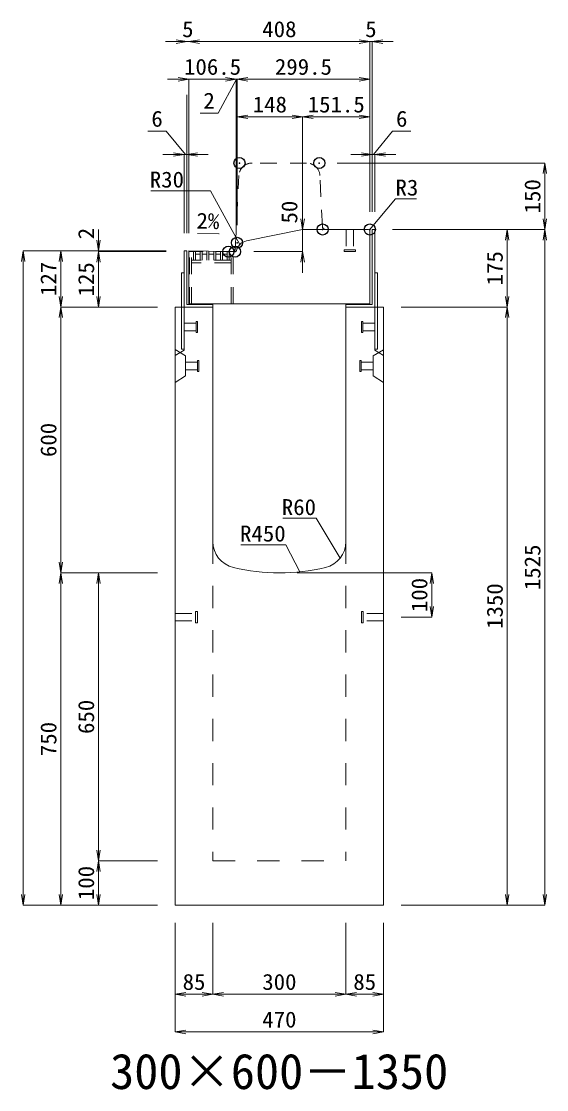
# Model space of a CAD drawing. Units: millimetres at full size. Extents: x -1809 to 57027, y -20349 to 17321.
# Drawn here: x 12318 to 13503, y -15412 to -13001 of the extents above; entities that cross this region are included whole.
import ezdxf
from ezdxf.enums import TextEntityAlignment as Align

# ---------------------------------------------------------------- set-up
doc = ezdxf.new("R2010")
doc.units = ezdxf.units.MM
doc.header["$LTSCALE"] = 50
doc.header["$PDMODE"] = 32
doc.header["$PDSIZE"] = 25
doc.linetypes.add('USER1', pattern=[2, 1, -1])
doc.linetypes.add('USER2', pattern=[1.35, 0.75, -0.6])
for name, color, linetype, lineweight in [('インサート', 3, 'USER2', 9), ('グレーチング', 7, 'USER2', 5), ('受枠', 3, 'Continuous', 5), ('寸法線', 7, 'Continuous', 13), ('引出線', 4, 'Continuous', 13), ('本体', 2, 'Continuous', 13)]:
    doc.layers.add(name, color=color, linetype=linetype, lineweight=lineweight)
doc.layers.add('作業エリア', color=11, linetype='Continuous')
doc.layers.add('文字', color=7, linetype='Continuous')
doc.styles.add('ＭＳ 明朝', font='')
doc.styles.get('ＭＳ 明朝').set_extended_font_data('MS Mincho')

# ---------------------------------------------------------------- blocks, each defined once
blk = doc.blocks.new('open_arrow')
at = {"color": 0, "linetype": 'Continuous', "lineweight": -2}
blk.add_lwpolyline([(7.5, 1.25), (0, 0), (7.5, -1.25)], dxfattribs=at)

msp = doc.modelspace()

# ---------------------------------------------------------------- linework, layer by layer
at = {"layer": 'インサート'}
for p, q in [((13050.5, -13471.05), (13050.5, -13517.05)), ((13050.5, -13471.05), (13067.5, -13471.05)), ((13067.5, -13471.05), (13067.5, -13517.05)), ((13046.5, -13521.05), (13046.5, -13517.05)), ((13046.5, -13517.05), (13071.5, -13517.05)), ((13046.5, -13521.05), (13071.5, -13521.05)), ((13071.5, -13517.05), (13071.5, -13521.05)), ((12685, -13682.55), (12712, -13682.55)), ((12685, -13682.55), (12685, -13699.55)), ((12715, -13678.55), (12712, -13678.55)), ((12712, -13678.55), (12712, -13703.55)), ((12715, -13703.55), (12715, -13678.55)), ((13085, -13678.55), (13088, -13678.55)), ((13085, -13703.55), (13085, -13678.55)), ((13088, -13678.55), (13088, -13703.55)), ((13115, -13682.55), (13088, -13682.55)), ((13115, -13682.55), (13115, -13699.55)), ((12685, -13699.55), (12712, -13699.55)), ((12712, -13703.55), (12715, -13703.55)), ((13088, -13703.55), (13085, -13703.55)), ((13115, -13699.55), (13088, -13699.55)), ((12718.2, -13766.55), (12715.2, -13766.55)), ((12715.2, -13766.55), (12715.2, -13791.55)), ((12718.2, -13791.55), (12718.2, -13766.55)), ((13081.8, -13766.55), (13084.8, -13766.55)), ((13081.8, -13791.55), (13081.8, -13766.55)), ((13084.8, -13766.55), (13084.8, -13791.55)), ((12688.2, -13770.55), (12715.2, -13770.55)), ((12688.2, -13770.55), (12688.2, -13787.55)), ((12688.2, -13787.55), (12715.2, -13787.55)), ((13111.8, -13770.55), (13084.8, -13770.55)), ((13111.8, -13787.55), (13084.8, -13787.55)), ((13111.8, -13770.55), (13111.8, -13787.55)), ((12715.2, -13791.55), (12718.2, -13791.55)), ((13084.8, -13791.55), (13081.8, -13791.55)), ((12665, -14337.55), (12711, -14337.55)), ((12665, -14354.55), (12665, -14337.55)), ((12711, -14358.55), (12711, -14333.55)), ((12711, -14333.55), (12715, -14333.55)), ((12715, -14358.55), (12715, -14333.55)), ((13085, -14333.55), (13089, -14333.55)), ((13085, -14333.55), (13085, -14358.55)), ((13089, -14333.55), (13089, -14358.55)), ((13135, -14337.55), (13089, -14337.55)), ((13135, -14337.55), (13135, -14354.55)), ((12665, -14354.55), (12711, -14354.55)), ((12715, -14358.55), (12711, -14358.55)), ((13089, -14358.55), (13085, -14358.55)), ((13135, -14354.55), (13089, -14354.55))]:
    msp.add_line(p, q, dxfattribs=at)
at = {"layer": 'グレーチング'}
for p, q in [((12697.5, -13639.05), (12697.5, -13521.05)), ((12795.5, -13521.05), (12697.5, -13521.05)), ((12702, -13639.05), (12702, -13521.05)), ((12706.5, -13540.05), (12706.5, -13521.05)), ((12711, -13540.05), (12711, -13521.05)), ((12721.6, -13540.05), (12721.6, -13521.05)), ((12726.1, -13540.05), (12726.1, -13521.05)), ((12736.7, -13540.05), (12736.7, -13521.05)), ((12741.2, -13540.05), (12741.2, -13521.05)), ((12751.8, -13540.05), (12751.8, -13521.05)), ((12756.3, -13540.05), (12756.3, -13521.05)), ((12766.9, -13540.05), (12766.9, -13521.05)), ((12771.4, -13540.05), (12771.4, -13521.05)), ((12782, -13540.05), (12782, -13521.05)), ((12786.5, -13540.05), (12786.5, -13521.05)), ((12791, -13639.05), (12791, -13521.05)), ((12795.5, -13639.05), (12795.5, -13521.05)), ((12791, -13540.05), (12702, -13540.05)), ((12791, -13546.05), (12702, -13546.05)), ((12721.6, -13527.05), (12711, -13527.05)), ((12736.7, -13527.05), (12726.1, -13527.05)), ((12751.8, -13527.05), (12741.2, -13527.05)), ((12766.9, -13527.05), (12756.3, -13527.05)), ((12782, -13527.05), (12771.4, -13527.05))]:
    msp.add_line(p, q, dxfattribs=at)
at = {"layer": '作業エリア'}
for p in [(12810, -13321.05), (12990, -13321.05), (12997.5, -13471.05), (13104, -13471.05), (12804.5, -13501.05), (12785, -13521.05), (12800, -13521.05)]:
    msp.add_point(p, dxfattribs=at)
at = {"layer": '受枠'}
for p, q in [((13109, -13471.05), (13109, -13640.05)), ((13115, -13471.05), (13109, -13471.05)), ((13115, -13471.05), (13115, -13741.05)), ((12685, -13519.05), (12685, -13741.05)), ((12685, -13519.05), (12691, -13519.05)), ((12691, -13519.05), (12691, -13640.05)), ((12679, -13569.05), (12679, -13741.05)), ((12679, -13569.05), (12685, -13569.05)), ((13121, -13569.05), (13115, -13569.05)), ((13121, -13569.05), (13121, -13741.05)), ((12685, -13646.05), (12750, -13646.05)), ((12691, -13640.05), (12750, -13640.05)), ((12750, -13640.05), (12750, -13646.05)), ((13050, -13640.05), (13050, -13646.05)), ((13109, -13640.05), (13050, -13640.05)), ((13115, -13646.05), (13050, -13646.05)), ((12679, -13741.05), (12685, -13741.05)), ((13121, -13741.05), (13115, -13741.05))]:
    msp.add_line(p, q, dxfattribs=at)
at = {"layer": '寸法線'}
for p, q in [((12744, -13046.93), (12643, -13046.93)), ((13104, -13046.93), (12696, -13046.93)), ((13056, -13046.93), (13157, -13046.93)), ((13104, -13431.03), (13104, -13046.93)), ((13104, -13431.03), (13104, -13046.93)), ((13109, -13431.03), (13109, -13046.93)), ((12802.57, -13131.93), (12648, -13131.93)), ((12696, -13479.25), (12696, -13131.93)), ((12852.5, -13131.93), (12754.57, -13131.93)), ((12803.53, -13131.93), (12761.69, -13208.3)), ((12802.57, -13481.03), (12802.57, -13131.93)), ((13104, -13131.93), (12804.5, -13131.93)), ((12804.5, -13461.03), (12804.5, -13131.93)), ((13104, -13431.03), (13104, -13131.93)), ((12691, -13479.03), (12691, -13166.91)), ((12696, -13479.25), (12696, -13176.93)), ((12696, -13479.25), (12696, -13176.93)), ((12802.57, -13481.03), (12802.57, -13178.69)), ((12804.5, -13461.03), (12804.5, -13176.93)), ((12761.69, -13208.3), (12721.28, -13208.3)), ((12804.5, -13216.93), (12952.5, -13216.93)), ((12804.5, -13461.03), (12804.5, -13216.93)), ((12952.5, -13431.03), (12952.5, -13216.93)), ((12952.5, -13216.93), (13104, -13216.93)), ((12952.5, -13431.03), (12952.5, -13216.93)), ((13104, -13431.03), (13104, -13216.93)), ((12644.67, -13249.13), (12603.44, -13249.13)), ((12688, -13301.93), (12644.67, -13249.13)), ((13112, -13301.93), (13155.33, -13249.13)), ((13155.33, -13249.13), (13196.56, -13249.13)), ((12739, -13301.93), (12637, -13301.93)), ((12685, -13479.03), (12685, -13301.93)), ((12691, -13479.03), (12691, -13301.93)), ((13061, -13301.93), (13163, -13301.93)), ((13109, -13431.03), (13109, -13301.93)), ((13115, -13431.03), (13115, -13301.93)), ((13030.02, -13321.05), (13498.78, -13321.05)), ((13498.78, -13321.05), (13498.78, -13471.05)), ((12952.5, -13423.05), (12952.5, -13569.05)), ((12492.06, -13471.05), (12492.06, -13569.05)), ((13155.02, -13471.05), (13413.78, -13471.05)), ((13155.02, -13471.05), (13498.78, -13471.05)), ((13155.02, -13471.05), (13498.78, -13471.05)), ((13413.78, -13471.05), (13413.78, -13646.05)), ((13498.78, -13471.05), (13498.78, -14996.05)), ((12322.06, -14996.05), (12322.06, -13519.05)), ((12644.98, -13519.05), (12322.06, -13519.05)), ((12407.06, -13519.05), (12407.06, -13646.05)), ((12644.98, -13519.05), (12407.06, -13519.05)), ((12644.98, -13519.05), (12492.06, -13519.05)), ((12644.98, -13521.05), (12492.06, -13521.05)), ((12492.06, -13521.05), (12492.06, -13646.05)), ((12644.98, -13521.05), (12492.06, -13521.05)), ((12842.59, -13521.05), (12952.5, -13521.05)), ((12624.98, -13646.05), (12407.06, -13646.05)), ((12407.06, -13646.05), (12407.06, -14246.05)), ((12624.98, -13646.05), (12407.06, -13646.05)), ((12624.98, -13646.05), (12492.06, -13646.05)), ((13175.02, -13646.05), (13413.78, -13646.05)), ((13175.02, -13646.05), (13413.78, -13646.05)), ((13413.78, -13646.05), (13413.78, -14996.05)), ((12624.98, -14246.05), (12407.06, -14246.05)), ((12407.06, -14996.05), (12407.06, -14246.05)), ((12624.98, -14246.05), (12407.06, -14246.05)), ((12492.06, -14246.05), (12492.06, -14896.05)), ((12624.98, -14246.05), (12492.06, -14246.05)), ((12940.02, -14246.05), (13243.78, -14246.05)), ((13243.78, -14246.05), (13243.78, -14346.05)), ((13175.02, -14346.05), (13243.78, -14346.05)), ((12624.98, -14896.05), (12492.06, -14896.05)), ((12492.06, -14896.05), (12492.06, -14996.05)), ((12624.98, -14896.05), (12492.06, -14896.05)), ((12624.98, -14996.05), (12322.06, -14996.05)), ((12624.98, -14996.05), (12407.06, -14996.05)), ((12624.98, -14996.05), (12492.06, -14996.05)), ((13175.02, -14996.05), (13413.78, -14996.05)), ((13175.02, -14996.05), (13498.78, -14996.05)), ((12665, -15036.07), (12665, -15197.21)), ((12665, -15036.07), (12665, -15282.21)), ((12750, -15036.07), (12750, -15197.21)), ((12750, -15036.07), (12750, -15197.21)), ((13050, -15036.07), (13050, -15197.21)), ((13050, -15036.07), (13050, -15197.21)), ((13135, -15036.07), (13135, -15197.21)), ((13135, -15036.07), (13135, -15282.21)), ((12665, -15197.21), (12750, -15197.21)), ((12750, -15197.21), (13050, -15197.21)), ((13050, -15197.21), (13135, -15197.21)), ((12665, -15282.21), (13135, -15282.21))]:
    msp.add_line(p, q, dxfattribs=at)
at = {"layer": '引出線'}
for points in [[(12810.6, -13505.19), (12744.87, -13383.51), (12684.87, -13383.51), (12610.2, -13383.51)], [(13103.12, -13471.93), (13161.85, -13401.57), (13209.57, -13401.57)], [(12764, -13481.04), (12715.26, -13480.06), (12764, -13481.04)], [(13037.07, -14212.74), (12982.66, -14122.84), (12907.98, -14122.84)], [(12946.44, -14243.65), (12914.22, -14182.51), (12813.21, -14182.51)]]:
    msp.add_lwpolyline(points, dxfattribs=at)
at = {"layer": '本体', "linetype": 'USER2', "lineweight": 9}
for p, q in [((12961.46, -13321.05), (12838.54, -13321.05)), ((12800.33, -13514.4), (12808.57, -13349.56)), ((12997.17, -13464.4), (12991.43, -13349.56)), ((12685, -13743.05), (12685, -13646.05)), ((13115, -13743.05), (13115, -13646.05)), ((12665, -13755.55), (12685, -13743.05)), ((13135, -13755.55), (13115, -13743.05))]:
    msp.add_line(p, q, dxfattribs=at)
at = {"layer": '本体'}
for p, q in [((12952.5, -13471.05), (12826.19, -13496.66)), ((13101, -13471.05), (12952.5, -13471.05)), ((13104, -13474.05), (13104, -13639.05)), ((12696, -13639.05), (12696, -13519.27)), ((12696, -13519.27), (12785, -13521.05)), ((12785, -13521.05), (12802.57, -13521.05)), ((12665, -13646.05), (12665, -14996.05)), ((12665, -13646.05), (12750, -13646.05)), ((13104, -13639.05), (12696, -13639.05)), ((12750, -13646.05), (12750, -14175.53)), ((13050, -13646.05), (13050, -14175.53)), ((13050, -13646.05), (13135, -13646.05)), ((13135, -13646.05), (13135, -14996.05)), ((12665, -14996.05), (13135, -14996.05))]:
    msp.add_line(p, q, dxfattribs=at)
at = {"layer": '本体', "lineweight": 9}
for p, q in [((12665, -13742.05), (12688.2, -13756.55)), ((13134.58, -13742.31), (13111.8, -13756.55)), ((12688.2, -13756.55), (12688.2, -13801.55)), ((13111.8, -13756.55), (13111.8, -13801.55)), ((12688.2, -13801.55), (12665, -13816.05)), ((13111.8, -13801.55), (13135, -13816.05))]:
    msp.add_line(p, q, dxfattribs=at)
at = {"layer": '本体', "linetype": 'USER1', "lineweight": 15}
for p, q in [((12750, -14175.53), (12750, -14896.05)), ((13050, -14175.53), (13050, -14896.05)), ((12750, -14896.05), (13050, -14896.05))]:
    msp.add_line(p, q, dxfattribs=at)
at = {"layer": '本体', "linetype": 'USER2', "lineweight": 9}
for centre, radius, start, end in [((12838.54, -13351.05), 30, 90, 177.13759), ((12961.46, -13351.05), 30, 2.86241, 90), ((13004.16, -13464.05), 7, 182.86241, 270), ((12793.34, -13514.05), 7, 270, 357.13759)]:
    msp.add_arc(centre, radius, start, end, dxfattribs=at)
at = {"layer": '本体'}
for centre, radius, start, end in [((13101, -13474.05), 3, 0, 90), ((12832.15, -13526.06), 30, 101.45875, 170.39512), ((12810, -14175.53), 60, 180, 256.65764), ((12990, -14175.53), 60, 283.34236, 0), ((12900, -13796.05), 450, 256.65764, 283.34236)]:
    msp.add_arc(centre, radius, start, end, dxfattribs=at)

# ---------------------------------------------------------------- block references
at = {"layer": '寸法線', "xscale": 3.2, "yscale": 3.2}
for p, rotation in [((12691, -13046.93), 180), ((13104, -13046.93), 180), ((13104, -13046.93), 180), ((12696, -13131.93), 180), ((12802.57, -13131.93), 180), ((12802.57, -13131.93), 180), ((13104, -13131.93), 180), ((12952.5, -13216.93), 180), ((13104, -13216.93), 180), ((12685, -13301.93), 180), ((13109, -13301.93), 180), ((13498.78, -13321.05), 270), ((12952.5, -13471.05), 90), ((13498.78, -13471.05), 90), ((13413.78, -13471.05), 270), ((13498.78, -13471.05), 270), ((12492.06, -13519.05), 90), ((12322.06, -13519.05), 270), ((12407.06, -13519.05), 270), ((12492.06, -13521.05), 270), ((12492.06, -13521.05), 270), ((12952.5, -13521.05), 270), ((12407.06, -13646.05), 90), ((12492.06, -13646.05), 90), ((13413.78, -13646.05), 90), ((12407.06, -13646.05), 270), ((13413.78, -13646.05), 270), ((12407.06, -14246.05), 90), ((12407.06, -14246.05), 270), ((12492.06, -14246.05), 270), ((13243.78, -14246.05), 270), ((13243.78, -14346.05), 90), ((12492.06, -14896.05), 90), ((12492.06, -14896.05), 270), ((12322.06, -14996.05), 90), ((12407.06, -14996.05), 90), ((12492.06, -14996.05), 90), ((13413.78, -14996.05), 90), ((13498.78, -14996.05), 90), ((12750, -15197.21), 180), ((13050, -15197.21), 180), ((13135, -15197.21), 180), ((13135, -15282.21), 180)]:
    msp.add_blockref('open_arrow', p, dxfattribs=dict(at, rotation=rotation))
for p in [(12696, -13046.93), (12696, -13046.93), (13109, -13046.93), (12804.5, -13131.93), (12804.5, -13131.93), (12804.5, -13216.93), (12952.5, -13216.93), (12691, -13301.93), (13115, -13301.93), (12665, -15197.21), (12750, -15197.21), (13050, -15197.21), (12665, -15282.21)]:
    msp.add_blockref('open_arrow', p, dxfattribs=at)
at = {"layer": '引出線', "xscale": 0.0533, "yscale": 0.0533}
for p, rotation in [((13103.12, -13471.93), 50.2), ((12764, -13481.04), 178.9), ((12810.6, -13505.19), 118.4), ((13037.07, -14212.74), 121.2), ((12946.44, -14243.65), 117.8)]:
    msp.add_blockref('open_arrow', p, dxfattribs=dict(at, rotation=rotation))

# ---------------------------------------------------------------- texts
at = {"layer": '寸法線', "style": 'ＭＳ 明朝', "width": 1.05}
for s, p in [('5', (12693.5, -13018.91)), ('408', (12900, -13018.91)), ('5', (13106.5, -13018.91)), ('106.5', (12749.28, -13103.91)), ('299.5', (12954.25, -13103.91)), ('2', (12741.48, -13180.28)), ('148', (12878.5, -13188.91)), ('151.5', (13028.25, -13188.91)), ('6', (12624.05, -13221.11)), ('6', (13175.95, -13221.11)), ('85', (12707.5, -15169.19)), ('300', (12900, -15169.19)), ('85', (13092.5, -15169.19)), ('470', (12900, -15254.19))]:
    msp.add_text(s, height=36.03, dxfattribs=at).set_placement(p, align=Align.MIDDLE_CENTER)
for s, p in [('150', (13470.76, -13396.05)), ('50', (12922.5, -13431.79)), ('2', (12464.06, -13480.2)), ('175', (13385.76, -13558.55)), ('127', (12379.04, -13582.55)), ('125', (12464.04, -13583.55)), ('600', (12379.04, -13946.05)), ('1525', (13470.76, -14233.55)), ('100', (13215.76, -14296.05)), ('1350', (13385.76, -14321.05)), ('650', (12464.04, -14571.05)), ('750', (12379.04, -14621.05)), ('100', (12464.04, -14946.05))]:
    msp.add_text(s, height=36.03, rotation=90, dxfattribs=at).set_placement(p, align=Align.MIDDLE_CENTER)
at = {"layer": '引出線', "style": 'ＭＳ 明朝', "width": 1.05}
for s, p in [('R30', (12684.87, -13340.31)), ('R60', (12982.66, -14079.64)), ('R450', (12914.22, -14139.31))]:
    msp.add_text(s, height=36.03, dxfattribs=at).set_placement(p, align=Align.TOP_RIGHT)
msp.add_text('R3', height=36.03, dxfattribs=at).set_placement((13161.85, -13358.37), align=Align.TOP_LEFT)
msp.add_text('2%', height=36.03, rotation=358.854, dxfattribs=at).set_placement((12764.94, -13434.14), align=Align.TOP_RIGHT)
at = {"layer": '文字', "style": 'ＭＳ 明朝'}
msp.add_text('300×600－1350', height=80.06, dxfattribs=at).set_placement((12899.52, -15371.03), align=Align.MIDDLE_CENTER)

doc.saveas('drawing.dxf')
